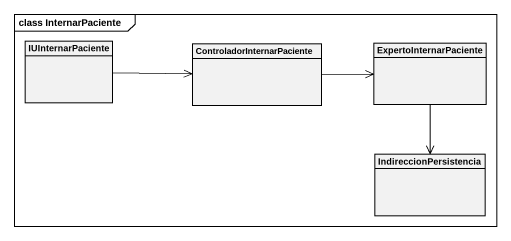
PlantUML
@startuml
mainframe class InternarPaciente
hide circle
hide empty members
class IUInternarPaciente
class ControladorInternarPaciente
class ExpertoInternarPaciente
class IndireccionPersistencia
IUInternarPaciente -right-> ControladorInternarPaciente
ControladorInternarPaciente -right-> ExpertoInternarPaciente
ExpertoInternarPaciente --> IndireccionPersistencia
@enduml
